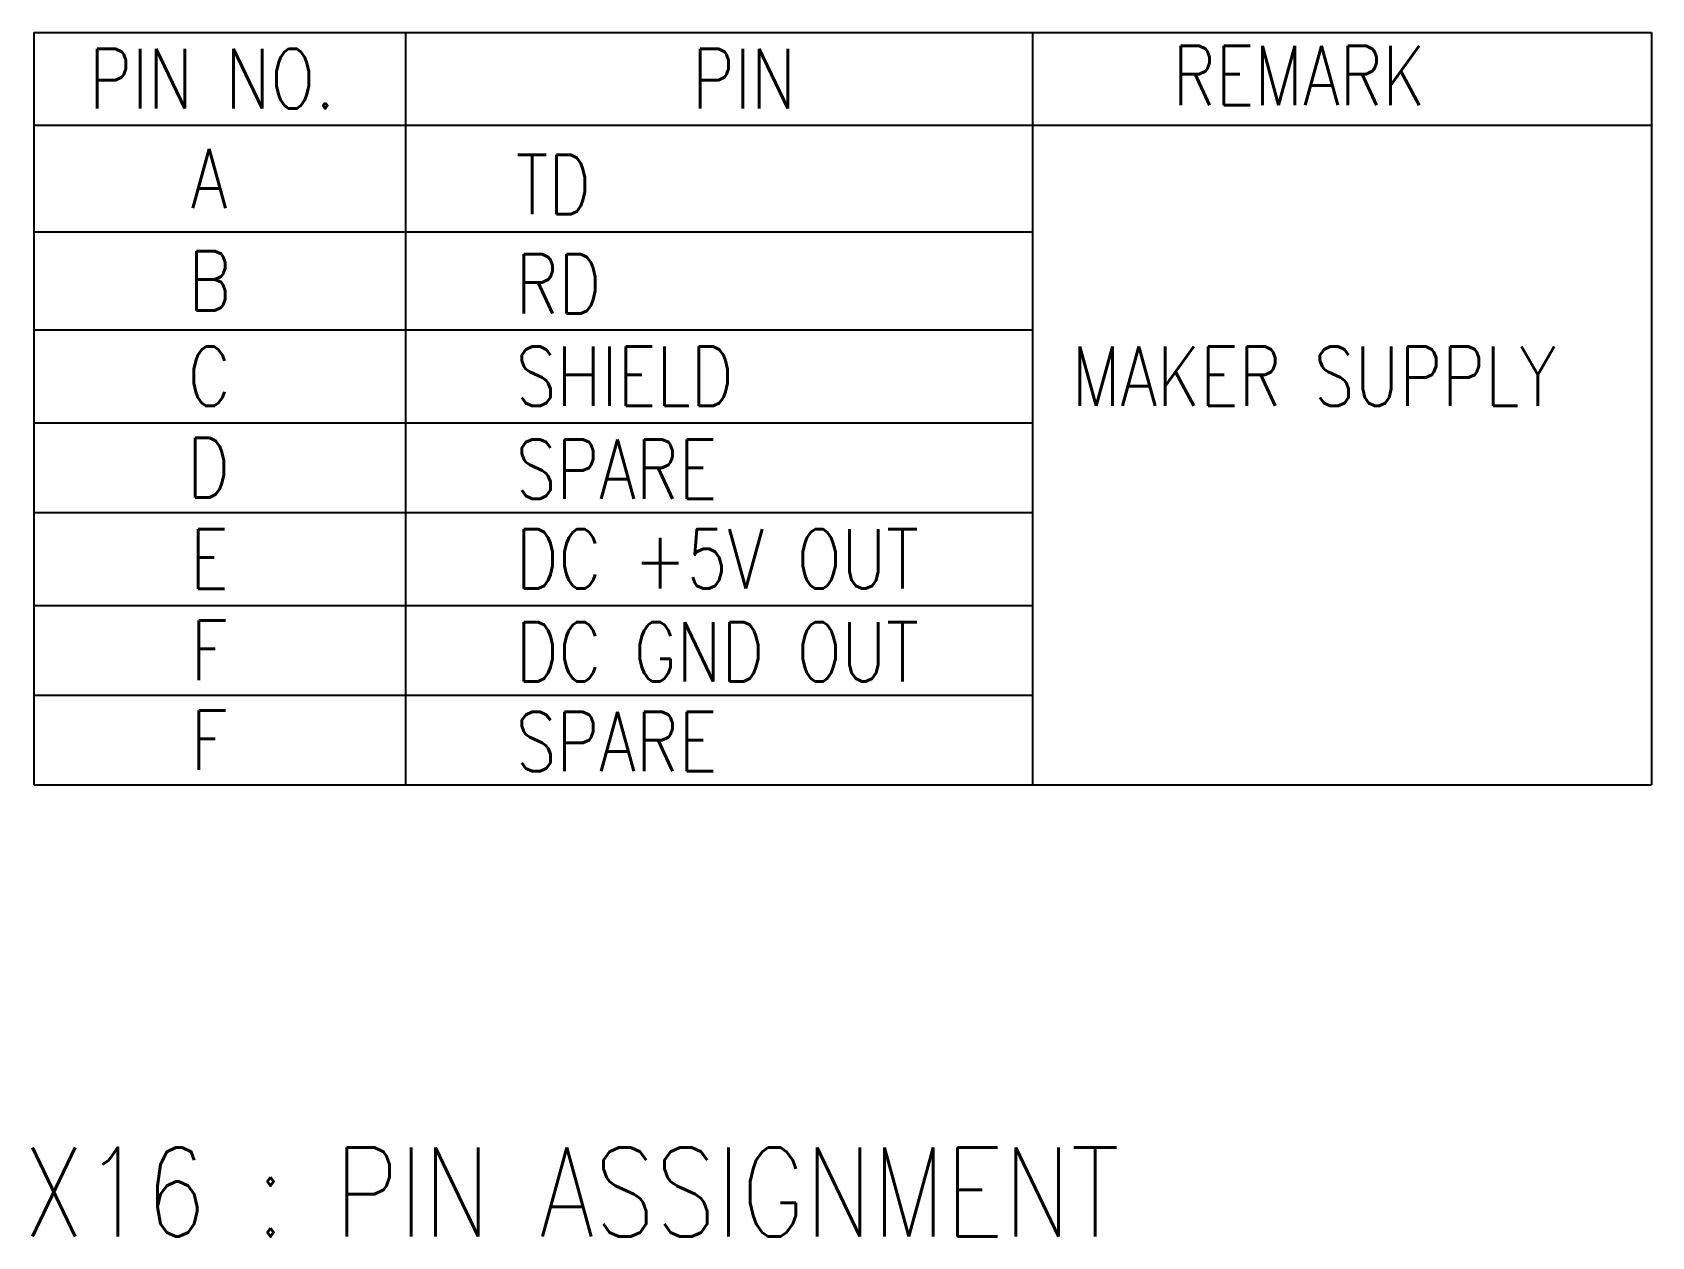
# Model space of a CAD drawing. Extents: x 260 to 819, y -886 to -454.
# Drawn here: x 356.7 to 427.1, y -619 to -566.6 of the extents above; entities that cross this region are included whole.
import ezdxf

# ---------------------------------------------------------------- set-up
doc = ezdxf.new("R2010")
doc.units = 0
doc.header["$LTSCALE"] = 150
doc.header["$MEASUREMENT"] = 0
doc.layers.get('0').update_dxf_attribs({"color": 6, "linetype": 'CONTINUOUS'})
doc.layers.add('현배선도', color=7, linetype='CONTINUOUS')
doc.styles.get("Standard").update_dxf_attribs({"font": 'romans.shx', "width": 0.8, "bigfont": 'whgtxt.shx'})

msp = doc.modelspace()

# ---------------------------------------------------------------- linework, layer by layer
at = {"color": 0}
for p, q in [((400.175, -566.64), (400.175, -595.478)), ((427.112, -566.64), (427.112, -595.478)), ((400.175, -570.545), (400.175, -599.382)), ((427.112, -570.545), (427.112, -599.382))]:
    msp.add_line(p, q, dxfattribs=at)
at = {"layer": '현배선도', "color": 0}
for p, q in [((356.731, -566.64), (356.731, -570.682)), ((356.731, -566.64), (427.112, -566.64)), ((372.894, -566.64), (372.894, -570.682)), ((356.731, -570.682), (372.894, -570.682)), ((356.731, -570.682), (356.731, -575.312)), ((372.894, -570.682), (400.175, -570.682)), ((372.894, -570.682), (372.894, -575.312)), ((400.175, -570.682), (427.112, -570.682)), ((356.731, -575.312), (372.894, -575.312)), ((356.731, -575.312), (356.731, -579.585)), ((372.894, -575.312), (400.175, -575.312)), ((372.894, -575.312), (372.894, -579.585)), ((356.731, -579.585), (372.894, -579.585)), ((356.731, -579.585), (356.731, -583.627)), ((372.894, -579.585), (400.175, -579.585)), ((372.894, -579.585), (372.894, -583.627)), ((356.731, -583.627), (372.894, -583.627)), ((356.731, -583.627), (356.731, -587.531)), ((372.894, -583.627), (400.175, -583.627)), ((372.894, -583.627), (372.894, -587.531)), ((356.731, -587.531), (372.894, -587.531)), ((356.731, -587.531), (356.731, -591.573)), ((372.894, -587.531), (400.175, -587.531)), ((372.894, -587.531), (372.894, -591.573)), ((356.731, -591.573), (372.894, -591.573)), ((356.731, -591.573), (356.731, -595.478)), ((372.894, -591.573), (400.175, -591.573)), ((372.894, -591.573), (372.894, -595.478)), ((356.731, -595.478), (372.894, -595.478)), ((356.731, -595.478), (356.731, -599.382)), ((372.894, -595.478), (400.175, -595.478)), ((372.894, -595.478), (372.894, -599.382)), ((356.731, -599.382), (372.894, -599.382)), ((372.894, -599.382), (400.175, -599.382)), ((400.175, -599.382), (427.112, -599.382))]:
    msp.add_line(p, q, dxfattribs=at)

# ---------------------------------------------------------------- texts
at = {"layer": '현배선도', "color": 0, "width": 0.8}
for s, height, p in [('PIN NO.', 2.5833, (359.134, -569.946)), ('PIN', 2.5833, (385.364, -569.946)), ('REMARK', 2.5833, (406.281, -569.809)), ('A', 2.583, (363.557, -574.287)), ('TD', 2.5833, (377.695, -574.554)), ('B', 2.583, (363.459, -578.738)), ('RD', 2.5833, (377.695, -578.873)), ('C', 2.583, (363.425, -582.89)), ('SHIELD', 2.5833, (377.695, -582.89)), ('MAKER SUPPLY', 2.5833, (401.879, -582.89)), ('D', 2.583, (363.398, -586.869)), ('SPARE', 2.5833, (377.695, -586.932)), ('E', 2.583, (363.519, -590.842)), ('DC +5V OUT', 2.5833, (377.695, -590.837)), ('F', 2.583, (363.56, -594.815)), ('DC GND OUT', 2.5833, (377.695, -594.878)), ('F', 2.583, (363.56, -598.72)), ('SPARE', 2.5833, (377.695, -598.783))]:
    msp.add_text(s, height=height, dxfattribs=at).set_placement(p)
at = {"layer": '현배선도', "color": 4, "width": 0.8}
msp.add_text('X16 : PIN ASSIGNMENT', height=3.87495, dxfattribs=at).set_placement((356.267, -619.03))

doc.saveas('drawing.dxf')
